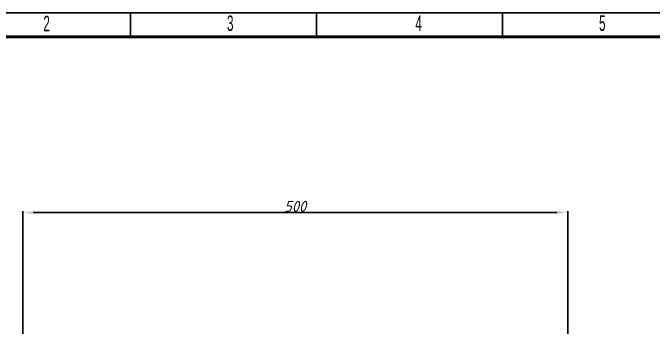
# Model space of a CAD drawing. Extents: x -319 to 3117, y -991 to 292.
# Drawn here: x 1623 to 2210, y 4 to 292 of the extents above; entities that cross this region are included whole.
import ezdxf

# ---------------------------------------------------------------- set-up
doc = ezdxf.new("R2010")
doc.units = 0
doc.linetypes.add('Caddy_Solid', pattern=[0])
doc.layers.get('0').update_dxf_attribs({"lineweight": 15})
doc.layers.add('100', color=7, linetype='Continuous')
doc.layers.add('SYMS', color=7, linetype='Continuous')
doc.styles.add('Caddy_Vectorfont1p', font='arial.ttf', dxfattribs={"width": 0.9})
doc.styles.get("Standard").update_dxf_attribs({"font": 'GOST_Common Italic_0.ttf'})
doc.dimstyles.new('ISO-25', dxfattribs={"dimtxt": 2.5, "dimasz": 2.5, "dimexe": 1.25, "dimexo": 0.625, "dimtad": 1, "dimtxsty": 'Standard', "dimcen": 2.5, "dimadec": 0, "dimazin": 0, "dimtfac": 1, "dimtmove": 0, "dimatfit": 3, "dimfxl": 1, "dimarcsym": 0})

# ---------------------------------------------------------------- blocks, each defined once
blk = doc.blocks.new('*D170')
at = {"color": 0, "lineweight": -2, "transparency": 16777216}
for p, q in [((1631.77, -3.01), (1631.77, 110.27)), ((1641.77, 109.02), (2121.77, 109.02)), ((2131.77, -3.01), (2131.77, 110.27))]:
    blk.add_line(p, q, dxfattribs=at)
at = {"color": 0, "transparency": 16777216}
for points in [[(1641.77, 110.69), (1641.77, 107.36), (1631.77, 109.02)], [(2121.77, 110.69), (2121.77, 107.36), (2131.77, 109.02)]]:
    blk.add_solid(points, dxfattribs=at)
at = {"layer": 'Defpoints', "color": 0, "transparency": 16777216}
for p in [(2131.77, 109.02), (1631.77, -3.64), (2131.77, -3.64)]:
    blk.add_point(p, dxfattribs=at)
at = {"color": 0, "transparency": 16777216, "insert": (1881.77, 114.65), "char_height": 10, "attachment_point": 5}
blk.add_mtext('500', dxfattribs=at)

msp = doc.modelspace()

# ---------------------------------------------------------------- linework, layer by layer
at = {"linetype": 'Caddy_Solid', "lineweight": 25}
for p, q in [((1730.648, 270.4), (1730.648, 292)), ((1901.288, 270.4), (1901.288, 292)), ((2071.928, 270.4), (2071.928, 292))]:
    msp.add_line(p, q, dxfattribs=at)
at = {"layer": '100', "linetype": 'Caddy_Solid', "lineweight": 50}
msp.add_line((1389.368, 270.136), (3095.768, 270.136), dxfattribs=at)
at = {"layer": 'SYMS'}
msp.add_lwpolyline([(1302.968, -991.04), (3117.368, -991.04), (3117.368, 292), (1302.968, 292)], close=True, dxfattribs=at)

# ---------------------------------------------------------------- texts
at = {"lineweight": 60, "style": 'Caddy_Vectorfont1p', "width": 0.54}
for s, p in [('2', (1650.728, 275.152)), ('3', (1819.208, 275.411)), ('4', (1992.008, 275.411)), ('5', (2160.488, 275.411))]:
    msp.add_text(s, height=14.148, dxfattribs=at).set_placement(p)

# ---------------------------------------------------------------- dimensions: what is measured, and where the dimension line sits
dim = msp.add_linear_dim(base=(2131.768, 109.024), p1=(1631.768, -3.639), p2=(2131.768, -3.639), dimstyle='ISO-25', override={"dimtxt": 10, "dimasz": 10})
dim.commit()
dim.dimension.update_dxf_attribs({"geometry": '*D170', "text_midpoint": (1881.768, 109.024), "dimtype": 160})

doc.saveas('drawing.dxf')
